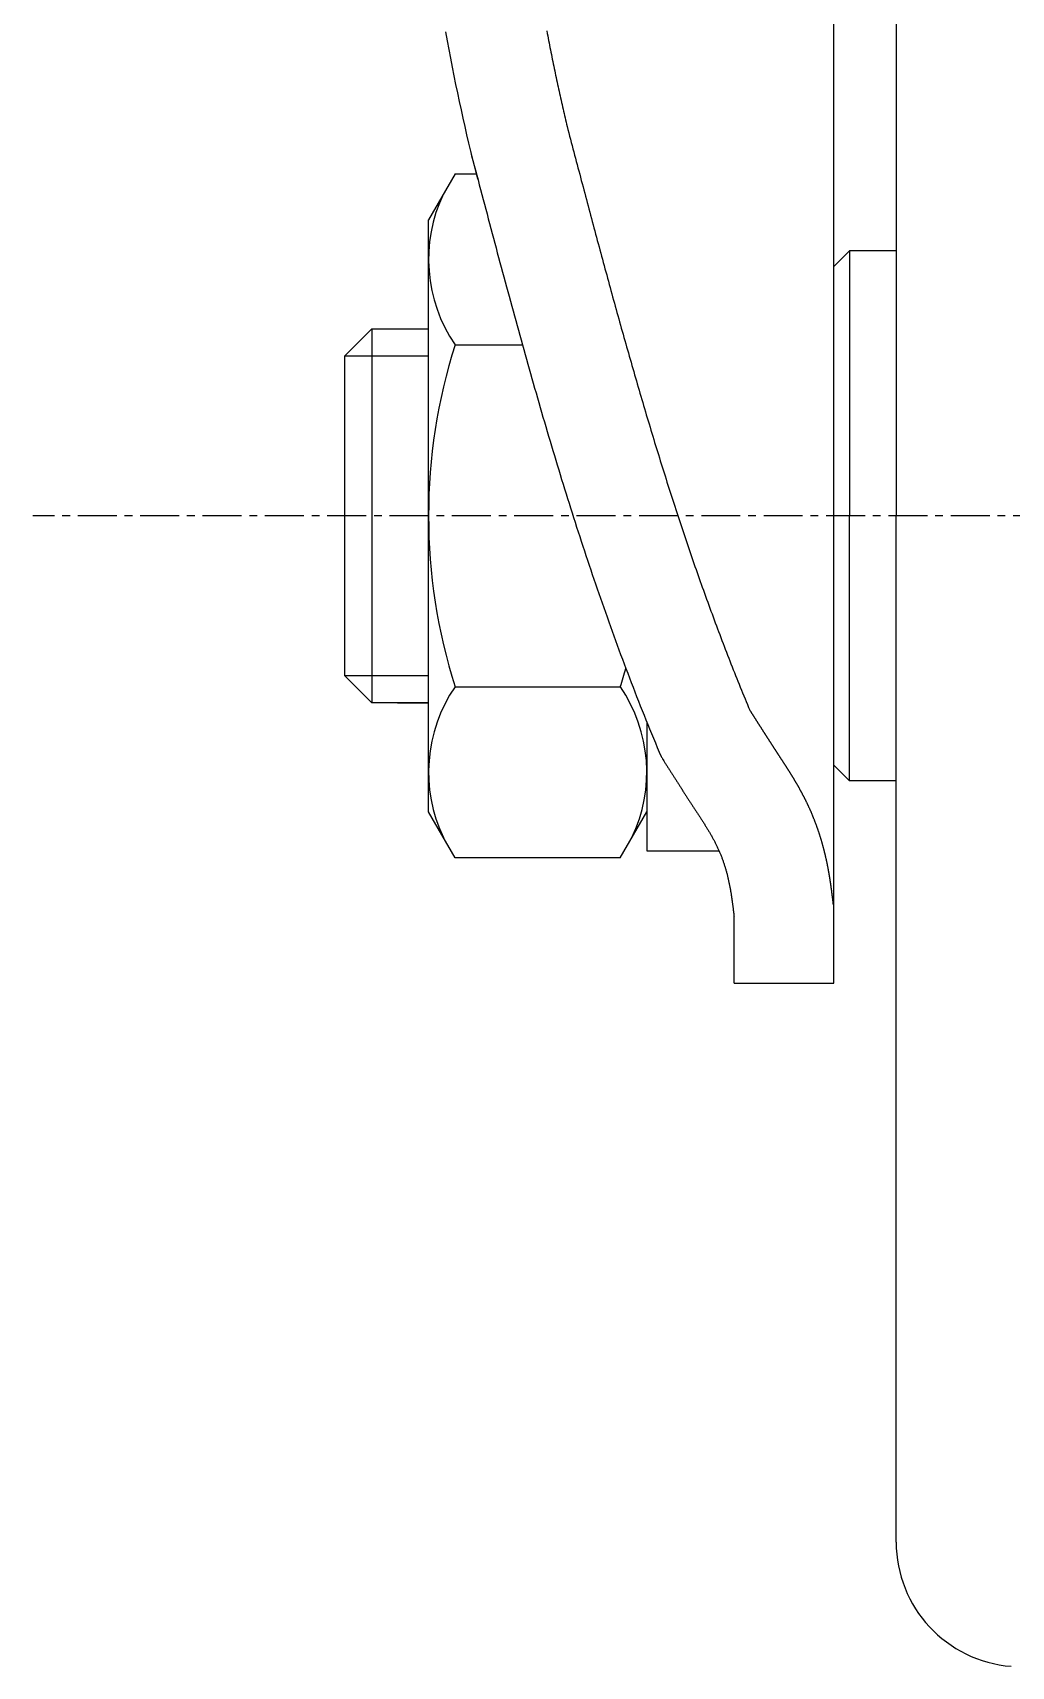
# Model space of a CAD drawing. Extents: x -71 to 282, y 76 to 354.
# Drawn here: x 13.5 to 44.9, y 238.5 to 290.9 of the extents above; entities that cross this region are included whole.
import ezdxf

# ---------------------------------------------------------------- set-up
doc = ezdxf.new("R2010")
doc.units = 0
doc.linetypes.add('CENTER', pattern=[2, 1.25, -0.25, 0.25, -0.25])
doc.layers.get('0').update_dxf_attribs({"linetype": 'CONTINUOUS'})
doc.layers.add('CENTER', color=1, linetype='CENTER')

msp = doc.modelspace()

# ---------------------------------------------------------------- linework, layer by layer
at = {"color": 7, "linetype": 'CONTINUOUS'}
for p, q in [((39.193, 260.381), (39.193, 339.681)), ((41.193, 308.306), (41.193, 275.381)), ((27.041, 286.351), (26.193, 284.881)), ((27.041, 286.351), (27.728, 286.351)), ((26.193, 265.881), (26.193, 284.881)), ((39.193, 283.381), (39.693, 283.881)), ((39.693, 283.881), (39.693, 275.381)), ((41.193, 283.881), (39.693, 283.881)), ((23.493, 280.506), (24.368, 281.381)), ((24.368, 281.381), (26.193, 281.381)), ((25.193, 281.381), (26.193, 281.381)), ((23.493, 280.506), (23.493, 270.256)), ((27.041, 280.866), (29.203, 280.866)), ((23.493, 279.631), (23.493, 275.381)), ((39.693, 266.881), (39.693, 275.381)), ((41.193, 242.456), (41.193, 275.381)), ((23.493, 270.256), (24.368, 269.381)), ((27.041, 269.896), (32.344, 269.896)), ((26.193, 269.381), (24.368, 269.381)), ((25.193, 269.381), (26.193, 269.381)), ((33.193, 268.766), (33.193, 264.631)), ((39.193, 267.381), (39.693, 266.881)), ((41.193, 266.881), (39.693, 266.881)), ((27.041, 264.411), (26.193, 265.881)), ((32.344, 264.411), (33.193, 265.881)), ((32.344, 264.411), (27.041, 264.411)), ((33.193, 264.631), (35.512, 264.631)), ((35.993, 260.381), (35.993, 262.521)), ((35.993, 260.381), (39.193, 260.381))]:
    msp.add_line(p, q, dxfattribs=at)
at = {"color": 3, "linetype": 'CONTINUOUS'}
for p, q in [((24.368, 281.381), (24.368, 269.381)), ((26.193, 280.506), (23.493, 280.506)), ((23.493, 270.256), (26.193, 270.256))]:
    msp.add_line(p, q, dxfattribs=at)
at = {"color": 7, "linetype": 'CONTINUOUS'}
msp.add_polyline3d([(26.735, 290.91, 0), (26.788, 290.624, 0), (26.841, 290.34, 0), (26.895, 290.058, 0), (26.949, 289.777, 0), (27.004, 289.499, 0), (27.06, 289.222, 0), (27.117, 288.947, 0), (27.175, 288.674, 0), (27.233, 288.403, 0), (27.292, 288.134, 0), (27.352, 287.868, 0), (27.413, 287.603, 0), (27.474, 287.34, 0), (27.536, 287.079, 0), (27.599, 286.821, 0), (27.663, 286.564, 0), (27.727, 286.31, 0), (27.759, 286.184, 0)], dxfattribs=at)
at = {"color": 7}
for points in [[(29.985, 290.935, 0), (29.999, 290.859, 0), (30.014, 290.783, 0), (30.028, 290.707, 0), (30.043, 290.631, 0), (30.058, 290.555, 0), (30.072, 290.48, 0), (30.087, 290.405, 0), (30.102, 290.329, 0), (30.117, 290.254, 0), (30.132, 290.179, 0), (30.147, 290.105, 0), (30.162, 290.03, 0), (30.177, 289.956, 0), (30.192, 289.882, 0), (30.207, 289.808, 0), (30.222, 289.734, 0), (30.238, 289.66, 0), (30.253, 289.586, 0), (30.268, 289.513, 0), (30.284, 289.44, 0), (30.299, 289.367, 0), (30.315, 289.294, 0), (30.331, 289.221, 0), (30.346, 289.148, 0), (30.362, 289.076, 0), (30.378, 289.004, 0), (30.393, 288.932, 0), (30.409, 288.86, 0), (30.425, 288.788, 0), (30.441, 288.716, 0), (30.457, 288.645, 0), (30.473, 288.574, 0), (30.489, 288.503, 0), (30.506, 288.432, 0), (30.522, 288.361, 0), (30.538, 288.291, 0), (30.555, 288.221, 0), (30.571, 288.15, 0), (30.587, 288.08, 0), (30.604, 288.011, 0), (30.62, 287.941, 0), (30.637, 287.872, 0)], [(30.637, 287.872, 0), (30.664, 287.77, 0), (30.691, 287.668, 0), (30.718, 287.566, 0), (30.744, 287.464, 0), (30.771, 287.362, 0), (30.798, 287.26, 0), (30.825, 287.158, 0), (30.852, 287.056, 0), (30.878, 286.954, 0), (30.905, 286.853, 0), (30.932, 286.751, 0), (30.959, 286.649, 0), (30.986, 286.547, 0), (31.013, 286.446, 0), (31.04, 286.344, 0), (31.066, 286.242, 0), (31.093, 286.141, 0), (31.12, 286.039, 0), (31.147, 285.938, 0), (31.174, 285.836, 0), (31.201, 285.735, 0), (31.228, 285.633, 0), (31.255, 285.532, 0), (31.282, 285.43, 0), (31.308, 285.329, 0), (31.335, 285.228, 0), (31.362, 285.126, 0), (31.389, 285.025, 0), (31.416, 284.924, 0), (31.443, 284.823, 0), (31.47, 284.721, 0), (31.497, 284.62, 0), (31.524, 284.519, 0), (31.552, 284.418, 0), (31.579, 284.317, 0), (31.606, 284.216, 0), (31.633, 284.115, 0), (31.66, 284.014, 0), (31.687, 283.913, 0), (31.715, 283.812, 0), (31.742, 283.711, 0), (31.769, 283.611, 0), (31.796, 283.51, 0), (31.823, 283.409, 0), (31.851, 283.308, 0), (31.878, 283.208, 0), (31.906, 283.107, 0), (31.933, 283.007, 0), (31.96, 282.906, 0), (31.988, 282.806, 0), (32.015, 282.705, 0), (32.043, 282.605, 0), (32.071, 282.504, 0), (32.098, 282.404, 0), (32.126, 282.304, 0), (32.153, 282.203, 0), (32.181, 282.103, 0), (32.209, 282.003, 0), (32.237, 281.903, 0), (32.264, 281.803, 0), (32.292, 281.702, 0), (32.32, 281.602, 0), (32.348, 281.502, 0), (32.376, 281.402, 0), (32.404, 281.303, 0), (32.432, 281.203, 0), (32.46, 281.103, 0), (32.488, 281.003, 0), (32.517, 280.903, 0), (32.545, 280.804, 0), (32.573, 280.704, 0), (32.601, 280.604, 0), (32.63, 280.505, 0), (32.658, 280.405, 0), (32.687, 280.306, 0), (32.715, 280.206, 0), (32.744, 280.107, 0), (32.772, 280.008, 0), (32.801, 279.908, 0), (32.83, 279.809, 0), (32.858, 279.71, 0), (32.887, 279.611, 0), (32.916, 279.511, 0), (32.945, 279.412, 0), (32.974, 279.313, 0), (33.003, 279.214, 0), (33.032, 279.115, 0), (33.061, 279.017, 0), (33.09, 278.918, 0), (33.12, 278.819, 0), (33.149, 278.72, 0), (33.178, 278.622, 0), (33.208, 278.523, 0), (33.237, 278.424, 0), (33.267, 278.326, 0), (33.296, 278.227, 0), (33.326, 278.129, 0), (33.356, 278.031, 0), (33.386, 277.932, 0), (33.415, 277.834, 0), (33.445, 277.736, 0), (33.475, 277.638, 0), (33.505, 277.539, 0), (33.536, 277.441, 0), (33.566, 277.343, 0), (33.596, 277.245, 0), (33.626, 277.147, 0), (33.657, 277.05, 0), (33.687, 276.952, 0), (33.718, 276.854, 0), (33.749, 276.756, 0), (33.779, 276.659, 0), (33.81, 276.561, 0), (33.841, 276.464, 0), (33.872, 276.366, 0), (33.903, 276.269, 0), (33.934, 276.171, 0), (33.965, 276.074, 0), (33.996, 275.977, 0), (34.028, 275.88, 0), (34.059, 275.783, 0), (34.091, 275.685, 0), (34.122, 275.588, 0), (34.154, 275.491, 0), (34.186, 275.395, 0), (34.218, 275.298, 0), (34.249, 275.201, 0), (34.281, 275.104, 0), (34.313, 275.008, 0), (34.346, 274.911, 0), (34.378, 274.814, 0), (34.41, 274.718, 0), (34.443, 274.622, 0), (34.475, 274.525, 0), (34.508, 274.429, 0), (34.541, 274.333, 0), (34.573, 274.237, 0), (34.606, 274.14, 0), (34.639, 274.044, 0), (34.672, 273.948, 0), (34.706, 273.852, 0), (34.739, 273.757, 0), (34.772, 273.661, 0), (34.806, 273.565, 0), (34.839, 273.469, 0), (34.873, 273.374, 0), (34.907, 273.278, 0), (34.94, 273.183, 0), (34.974, 273.087, 0), (35.008, 272.992, 0), (35.043, 272.897, 0), (35.077, 272.802, 0), (35.111, 272.706, 0), (35.146, 272.611, 0), (35.18, 272.516, 0), (35.215, 272.421, 0), (35.25, 272.326, 0), (35.285, 272.232, 0), (35.319, 272.137, 0), (35.355, 272.042, 0), (35.39, 271.948, 0), (35.425, 271.853, 0), (35.461, 271.759, 0), (35.496, 271.664, 0), (35.532, 271.57, 0), (35.567, 271.476, 0), (35.603, 271.381, 0), (35.639, 271.287, 0), (35.675, 271.193, 0), (35.711, 271.099, 0), (35.748, 271.005, 0), (35.784, 270.911, 0), (35.821, 270.818, 0), (35.857, 270.724, 0), (35.894, 270.63, 0), (35.931, 270.537, 0), (35.968, 270.443, 0), (36.005, 270.35, 0), (36.042, 270.256, 0), (36.08, 270.163, 0), (36.117, 270.07, 0), (36.155, 269.977, 0), (36.193, 269.884, 0), (36.23, 269.791, 0), (36.268, 269.698, 0), (36.306, 269.605, 0), (36.345, 269.512, 0), (36.383, 269.419, 0), (36.421, 269.327, 0), (36.46, 269.234, 0), (36.499, 269.142, 0)], [(27.533, 287.091, 0), (27.574, 286.935, 0), (27.615, 286.78, 0), (27.656, 286.624, 0), (27.697, 286.468, 0), (27.738, 286.312, 0), (27.779, 286.156, 0), (27.82, 286.001, 0), (27.862, 285.845, 0), (27.903, 285.689, 0), (27.944, 285.533, 0), (27.985, 285.378, 0), (28.026, 285.222, 0), (28.067, 285.066, 0), (28.109, 284.91, 0), (28.15, 284.755, 0), (28.191, 284.599, 0), (28.233, 284.443, 0), (28.274, 284.288, 0), (28.315, 284.132, 0), (28.357, 283.976, 0), (28.398, 283.821, 0), (28.44, 283.665, 0), (28.482, 283.51, 0), (28.523, 283.354, 0), (28.565, 283.199, 0), (28.607, 283.043, 0), (28.649, 282.888, 0), (28.691, 282.732, 0), (28.733, 282.577, 0), (28.775, 282.422, 0), (28.818, 282.266, 0), (28.86, 282.111, 0), (28.902, 281.956, 0), (28.945, 281.8, 0), (28.988, 281.645, 0), (29.03, 281.49, 0), (29.073, 281.335, 0), (29.116, 281.18, 0), (29.159, 281.025, 0), (29.202, 280.87, 0), (29.245, 280.715, 0), (29.288, 280.56, 0), (29.332, 280.405, 0), (29.375, 280.25, 0), (29.419, 280.095, 0), (29.463, 279.941, 0), (29.507, 279.786, 0), (29.551, 279.631, 0), (29.595, 279.477, 0), (29.639, 279.322, 0), (29.683, 279.168, 0), (29.728, 279.013, 0), (29.773, 278.859, 0), (29.818, 278.705, 0), (29.863, 278.55, 0), (29.908, 278.396, 0), (29.953, 278.242, 0), (29.998, 278.088, 0), (30.044, 277.934, 0), (30.09, 277.78, 0), (30.136, 277.626, 0), (30.182, 277.472, 0), (30.228, 277.318, 0), (30.274, 277.164, 0), (30.321, 277.011, 0), (30.367, 276.857, 0), (30.414, 276.704, 0), (30.462, 276.55, 0), (30.509, 276.397, 0), (30.556, 276.243, 0), (30.604, 276.09, 0), (30.652, 275.937, 0), (30.7, 275.784, 0), (30.748, 275.631, 0), (30.796, 275.478, 0), (30.845, 275.325, 0), (30.894, 275.172, 0), (30.943, 275.019, 0), (30.992, 274.867, 0), (31.041, 274.714, 0), (31.091, 274.562, 0), (31.141, 274.409, 0), (31.191, 274.257, 0), (31.241, 274.105, 0), (31.292, 273.953, 0), (31.343, 273.801, 0), (31.394, 273.649, 0), (31.445, 273.497, 0), (31.497, 273.345, 0), (31.548, 273.193, 0), (31.6, 273.042, 0), (31.652, 272.89, 0), (31.705, 272.739, 0), (31.758, 272.587, 0), (31.811, 272.436, 0), (31.864, 272.285, 0), (31.917, 272.134, 0), (31.971, 271.983, 0), (32.025, 271.832, 0), (32.079, 271.682, 0), (32.133, 271.531, 0), (32.188, 271.38, 0), (32.243, 271.23, 0), (32.299, 271.08, 0), (32.354, 270.929, 0), (32.41, 270.779, 0), (32.466, 270.629, 0), (32.523, 270.479, 0), (32.58, 270.33, 0), (32.636, 270.18, 0), (32.694, 270.03, 0), (32.752, 269.881, 0), (32.809, 269.732, 0), (32.868, 269.583, 0), (32.926, 269.433, 0), (32.985, 269.285, 0), (33.044, 269.136, 0), (33.104, 268.987, 0), (33.163, 268.838, 0), (33.223, 268.69, 0), (33.284, 268.541, 0), (33.345, 268.393, 0), (33.406, 268.245, 0), (33.467, 268.097, 0), (33.529, 267.949, 0), (33.591, 267.802, 0), (33.653, 267.654, 0)], [(36.499, 269.142, 0), (36.503, 269.135, 0), (36.508, 269.127, 0), (36.512, 269.12, 0), (36.517, 269.113, 0), (36.521, 269.106, 0), (36.526, 269.099, 0), (36.53, 269.092, 0), (36.535, 269.084, 0), (36.539, 269.077, 0), (36.544, 269.07, 0), (36.548, 269.063, 0), (36.553, 269.056, 0), (36.557, 269.049, 0), (36.562, 269.042, 0), (36.567, 269.035, 0), (36.571, 269.027, 0), (36.576, 269.02, 0), (36.58, 269.013, 0), (36.585, 269.006, 0), (36.589, 268.999, 0), (36.594, 268.992, 0), (36.598, 268.985, 0), (36.603, 268.977, 0), (36.607, 268.97, 0), (36.612, 268.963, 0), (36.616, 268.956, 0), (36.621, 268.949, 0), (36.625, 268.942, 0), (36.63, 268.935, 0), (36.634, 268.928, 0), (36.639, 268.921, 0), (36.643, 268.913, 0), (36.648, 268.906, 0), (36.652, 268.899, 0), (36.657, 268.892, 0), (36.661, 268.885, 0), (36.666, 268.878, 0), (36.67, 268.871, 0), (36.675, 268.864, 0), (36.679, 268.857, 0), (36.684, 268.849, 0), (36.688, 268.842, 0), (36.693, 268.835, 0), (36.697, 268.828, 0), (36.702, 268.821, 0), (36.706, 268.814, 0), (36.711, 268.807, 0), (36.715, 268.8, 0), (36.72, 268.793, 0), (36.724, 268.786, 0), (36.729, 268.779, 0), (36.733, 268.772, 0), (36.738, 268.764, 0), (36.742, 268.757, 0), (36.747, 268.75, 0), (36.751, 268.743, 0), (36.756, 268.736, 0), (36.76, 268.729, 0), (36.765, 268.722, 0), (36.769, 268.715, 0), (36.774, 268.708, 0), (36.778, 268.701, 0), (36.783, 268.694, 0), (36.787, 268.687, 0), (36.792, 268.68, 0), (36.796, 268.673, 0), (36.801, 268.665, 0), (36.805, 268.658, 0), (36.81, 268.651, 0), (36.814, 268.644, 0), (36.819, 268.637, 0), (36.823, 268.63, 0), (36.828, 268.623, 0), (36.832, 268.616, 0), (36.837, 268.609, 0), (36.841, 268.602, 0), (36.846, 268.595, 0), (36.85, 268.588, 0), (36.855, 268.581, 0), (36.859, 268.574, 0), (36.864, 268.567, 0), (36.868, 268.56, 0), (36.873, 268.553, 0), (36.877, 268.546, 0), (36.882, 268.539, 0), (36.886, 268.532, 0), (36.891, 268.525, 0), (36.895, 268.518, 0), (36.9, 268.511, 0), (36.904, 268.504, 0), (36.908, 268.497, 0), (36.913, 268.489, 0), (36.917, 268.482, 0), (36.922, 268.475, 0), (36.926, 268.468, 0), (36.931, 268.461, 0), (36.935, 268.454, 0), (36.94, 268.447, 0), (36.944, 268.44, 0), (36.949, 268.433, 0), (36.953, 268.426, 0), (36.958, 268.419, 0), (36.962, 268.412, 0), (36.967, 268.405, 0), (36.971, 268.398, 0), (36.976, 268.391, 0), (36.98, 268.384, 0), (36.985, 268.377, 0), (36.989, 268.37, 0), (36.994, 268.363, 0), (36.998, 268.356, 0), (37.003, 268.349, 0), (37.007, 268.342, 0), (37.012, 268.335, 0), (37.016, 268.328, 0), (37.02, 268.321, 0), (37.025, 268.314, 0), (37.029, 268.307, 0), (37.034, 268.3, 0), (37.038, 268.293, 0), (37.043, 268.287, 0), (37.047, 268.28, 0), (37.052, 268.273, 0), (37.056, 268.266, 0), (37.061, 268.259, 0), (37.065, 268.252, 0), (37.07, 268.245, 0), (37.074, 268.238, 0), (37.079, 268.231, 0), (37.083, 268.224, 0), (37.088, 268.217, 0), (37.092, 268.21, 0), (37.097, 268.203, 0), (37.101, 268.196, 0), (37.105, 268.189, 0), (37.11, 268.182, 0), (37.114, 268.175, 0), (37.119, 268.168, 0), (37.123, 268.161, 0), (37.128, 268.154, 0), (37.132, 268.147, 0), (37.137, 268.14, 0), (37.141, 268.133, 0), (37.146, 268.126, 0), (37.15, 268.119, 0), (37.155, 268.113, 0), (37.159, 268.106, 0), (37.164, 268.099, 0), (37.168, 268.092, 0), (37.173, 268.085, 0), (37.177, 268.078, 0), (37.181, 268.071, 0), (37.186, 268.064, 0), (37.19, 268.057, 0), (37.195, 268.05, 0), (37.199, 268.043, 0), (37.204, 268.036, 0), (37.208, 268.029, 0), (37.213, 268.022, 0), (37.217, 268.016, 0), (37.222, 268.009, 0), (37.226, 268.002, 0), (37.231, 267.995, 0), (37.235, 267.988, 0), (37.24, 267.981, 0), (37.244, 267.974, 0), (37.248, 267.967, 0), (37.253, 267.96, 0), (37.258, 267.953, 0), (37.262, 267.946, 0), (37.266, 267.94, 0), (37.271, 267.933, 0), (37.275, 267.926, 0), (37.28, 267.919, 0), (37.284, 267.912, 0), (37.289, 267.905, 0), (37.293, 267.898, 0), (37.298, 267.891, 0), (37.302, 267.884, 0), (37.307, 267.878, 0), (37.311, 267.871, 0), (37.316, 267.864, 0), (37.32, 267.857, 0), (37.325, 267.85, 0), (37.329, 267.843, 0), (37.334, 267.836, 0), (37.338, 267.829, 0), (37.342, 267.822, 0), (37.347, 267.816, 0), (37.351, 267.809, 0), (37.356, 267.802, 0), (37.36, 267.795, 0), (37.365, 267.788, 0), (37.369, 267.781, 0), (37.374, 267.774, 0), (37.378, 267.768, 0), (37.383, 267.761, 0), (37.387, 267.754, 0), (37.392, 267.747, 0), (37.396, 267.74, 0), (37.401, 267.733, 0), (37.405, 267.726, 0), (37.41, 267.72, 0), (37.414, 267.713, 0), (37.419, 267.706, 0), (37.423, 267.699, 0), (37.428, 267.692, 0), (37.432, 267.685, 0), (37.437, 267.678, 0), (37.441, 267.671, 0), (37.446, 267.664, 0), (37.451, 267.657, 0), (37.455, 267.65, 0), (37.46, 267.642, 0), (37.465, 267.635, 0), (37.469, 267.628, 0), (37.474, 267.621, 0), (37.479, 267.614, 0), (37.483, 267.606, 0), (37.488, 267.599, 0), (37.493, 267.592, 0), (37.498, 267.584, 0), (37.503, 267.577, 0), (37.508, 267.57, 0), (37.512, 267.562, 0), (37.517, 267.555, 0), (37.522, 267.547, 0), (37.527, 267.54, 0), (37.532, 267.532, 0), (37.537, 267.525, 0), (37.542, 267.517, 0), (37.547, 267.509, 0), (37.552, 267.502, 0), (37.557, 267.494, 0), (37.562, 267.486, 0), (37.567, 267.478, 0), (37.572, 267.471, 0), (37.577, 267.463, 0), (37.582, 267.455, 0), (37.587, 267.447, 0), (37.593, 267.439, 0), (37.598, 267.431, 0), (37.603, 267.423, 0), (37.608, 267.415, 0), (37.613, 267.407, 0), (37.619, 267.399, 0), (37.624, 267.391, 0), (37.629, 267.383, 0), (37.634, 267.375, 0), (37.64, 267.366, 0), (37.645, 267.358, 0), (37.65, 267.35, 0), (37.656, 267.342, 0), (37.661, 267.333, 0), (37.666, 267.325, 0), (37.672, 267.316, 0), (37.677, 267.308, 0), (37.683, 267.299, 0), (37.688, 267.291, 0), (37.694, 267.282, 0), (37.699, 267.274, 0), (37.705, 267.265, 0), (37.71, 267.256, 0), (37.716, 267.248, 0), (37.721, 267.239, 0), (37.727, 267.23, 0), (37.732, 267.221, 0), (37.738, 267.213, 0), (37.743, 267.204, 0), (37.749, 267.195, 0), (37.755, 267.186, 0), (37.76, 267.177, 0), (37.766, 267.168, 0), (37.772, 267.159, 0), (37.778, 267.15, 0), (37.783, 267.14, 0), (37.789, 267.131, 0), (37.795, 267.122, 0), (37.8, 267.113, 0), (37.806, 267.104, 0), (37.812, 267.094, 0), (37.818, 267.085, 0), (37.824, 267.076, 0), (37.829, 267.066, 0), (37.835, 267.057, 0), (37.841, 267.047, 0), (37.847, 267.038, 0), (37.853, 267.028, 0), (37.858, 267.019, 0), (37.864, 267.009, 0), (37.87, 266.999, 0), (37.876, 266.99, 0), (37.882, 266.98, 0), (37.888, 266.97, 0), (37.894, 266.96, 0), (37.9, 266.95, 0), (37.906, 266.941, 0), (37.912, 266.931, 0), (37.918, 266.921, 0), (37.924, 266.911, 0), (37.93, 266.901, 0), (37.936, 266.891, 0), (37.942, 266.88, 0), (37.948, 266.87, 0), (37.954, 266.86, 0), (37.96, 266.85, 0), (37.966, 266.84, 0), (37.972, 266.829, 0), (37.978, 266.819, 0), (37.984, 266.809, 0), (37.99, 266.798, 0), (37.996, 266.788, 0), (38.002, 266.777, 0), (38.008, 266.767, 0), (38.014, 266.756, 0), (38.02, 266.746, 0), (38.027, 266.735, 0), (38.033, 266.724, 0), (38.039, 266.713, 0), (38.045, 266.703, 0), (38.051, 266.692, 0), (38.057, 266.681, 0), (38.063, 266.67, 0), (38.069, 266.659, 0), (38.076, 266.648, 0), (38.082, 266.637, 0), (38.088, 266.626, 0), (38.094, 266.615, 0), (38.1, 266.604, 0), (38.106, 266.593, 0), (38.113, 266.582, 0), (38.119, 266.57, 0), (38.125, 266.559, 0), (38.131, 266.548, 0), (38.137, 266.536, 0), (38.144, 266.525, 0), (38.15, 266.513, 0), (38.156, 266.502, 0), (38.162, 266.49, 0), (38.168, 266.479, 0), (38.175, 266.467, 0), (38.181, 266.455, 0), (38.187, 266.444, 0), (38.193, 266.432, 0), (38.199, 266.42, 0), (38.206, 266.408, 0), (38.212, 266.396, 0), (38.218, 266.385, 0), (38.224, 266.373, 0), (38.23, 266.361, 0), (38.236, 266.349, 0), (38.243, 266.336, 0), (38.249, 266.324, 0), (38.255, 266.312, 0), (38.261, 266.3, 0), (38.267, 266.288, 0), (38.273, 266.275, 0), (38.28, 266.263, 0), (38.286, 266.251, 0), (38.292, 266.238, 0), (38.298, 266.226, 0), (38.304, 266.213, 0), (38.31, 266.2, 0), (38.317, 266.188, 0), (38.323, 266.175, 0), (38.329, 266.162, 0), (38.335, 266.15, 0), (38.341, 266.137, 0), (38.347, 266.124, 0), (38.353, 266.111, 0), (38.359, 266.098, 0), (38.365, 266.085, 0), (38.372, 266.072, 0), (38.378, 266.059, 0), (38.384, 266.046, 0), (38.39, 266.033, 0), (38.396, 266.02, 0), (38.402, 266.006, 0), (38.408, 265.993, 0), (38.414, 265.98, 0), (38.42, 265.966, 0), (38.426, 265.953, 0), (38.432, 265.94, 0), (38.438, 265.926, 0), (38.444, 265.913, 0), (38.45, 265.899, 0), (38.455, 265.886, 0), (38.461, 265.872, 0), (38.467, 265.858, 0), (38.473, 265.845, 0), (38.479, 265.831, 0), (38.484, 265.818, 0), (38.49, 265.804, 0), (38.496, 265.79, 0), (38.502, 265.777, 0), (38.507, 265.763, 0), (38.513, 265.749, 0), (38.519, 265.736, 0), (38.524, 265.722, 0), (38.529, 265.709, 0), (38.535, 265.695, 0), (38.541, 265.681, 0), (38.546, 265.668, 0), (38.551, 265.654, 0), (38.557, 265.641, 0), (38.562, 265.627, 0), (38.567, 265.614, 0), (38.572, 265.6, 0), (38.578, 265.587, 0), (38.583, 265.573, 0), (38.588, 265.56, 0), (38.593, 265.546, 0), (38.598, 265.533, 0), (38.603, 265.519, 0), (38.608, 265.506, 0), (38.613, 265.492, 0), (38.618, 265.479, 0), (38.623, 265.465, 0), (38.628, 265.452, 0), (38.633, 265.438, 0), (38.638, 265.425, 0), (38.642, 265.412, 0), (38.647, 265.398, 0), (38.652, 265.385, 0), (38.657, 265.371, 0), (38.661, 265.358, 0), (38.666, 265.345, 0), (38.671, 265.331, 0), (38.675, 265.318, 0), (38.68, 265.304, 0), (38.685, 265.291, 0), (38.689, 265.278, 0), (38.694, 265.264, 0), (38.698, 265.251, 0), (38.703, 265.238, 0), (38.707, 265.224, 0), (38.711, 265.211, 0), (38.716, 265.198, 0), (38.72, 265.184, 0), (38.724, 265.171, 0), (38.729, 265.158, 0), (38.733, 265.144, 0), (38.737, 265.131, 0), (38.741, 265.118, 0), (38.745, 265.105, 0), (38.749, 265.091, 0), (38.754, 265.078, 0), (38.758, 265.065, 0), (38.762, 265.052, 0), (38.766, 265.038, 0), (38.77, 265.025, 0), (38.774, 265.012, 0), (38.778, 264.999, 0), (38.782, 264.985, 0), (38.786, 264.972, 0), (38.789, 264.959, 0), (38.793, 264.946, 0), (38.797, 264.933, 0), (38.801, 264.92, 0), (38.805, 264.906, 0), (38.809, 264.893, 0), (38.812, 264.88, 0), (38.816, 264.867, 0), (38.82, 264.854, 0), (38.823, 264.841, 0), (38.827, 264.828, 0), (38.831, 264.815, 0), (38.834, 264.802, 0), (38.838, 264.788, 0), (38.841, 264.775, 0), (38.845, 264.762, 0), (38.848, 264.749, 0), (38.852, 264.736, 0), (38.855, 264.723, 0), (38.858, 264.71, 0), (38.862, 264.697, 0), (38.865, 264.684, 0), (38.869, 264.671, 0), (38.872, 264.658, 0), (38.875, 264.645, 0), (38.879, 264.632, 0), (38.882, 264.619, 0), (38.885, 264.606, 0), (38.888, 264.593, 0), (38.891, 264.58, 0), (38.895, 264.568, 0), (38.898, 264.555, 0), (38.901, 264.542, 0), (38.904, 264.529, 0), (38.907, 264.516, 0), (38.91, 264.503, 0), (38.913, 264.49, 0), (38.916, 264.477, 0), (38.919, 264.465, 0), (38.922, 264.452, 0), (38.925, 264.439, 0), (38.928, 264.426, 0), (38.931, 264.413, 0), (38.934, 264.401, 0), (38.936, 264.388, 0), (38.939, 264.375, 0), (38.942, 264.362, 0), (38.945, 264.35, 0), (38.948, 264.337, 0), (38.95, 264.324, 0), (38.953, 264.311, 0), (38.956, 264.299, 0), (38.958, 264.286, 0), (38.961, 264.274, 0), (38.964, 264.261, 0), (38.966, 264.249, 0), (38.969, 264.236, 0), (38.971, 264.224, 0), (38.974, 264.211, 0), (38.976, 264.199, 0), (38.979, 264.187, 0), (38.981, 264.174, 0), (38.984, 264.162, 0), (38.986, 264.15, 0), (38.989, 264.137, 0), (38.991, 264.125, 0), (38.993, 264.113, 0), (38.996, 264.101, 0), (38.998, 264.089, 0), (39, 264.077, 0), (39.003, 264.065, 0), (39.005, 264.053, 0), (39.007, 264.041, 0), (39.009, 264.029, 0), (39.012, 264.017, 0), (39.014, 264.005, 0), (39.016, 263.993, 0), (39.018, 263.981, 0), (39.02, 263.969, 0), (39.022, 263.957, 0), (39.025, 263.946, 0), (39.027, 263.934, 0), (39.029, 263.922, 0), (39.031, 263.911, 0), (39.033, 263.899, 0), (39.035, 263.887, 0), (39.037, 263.876, 0), (39.039, 263.864, 0), (39.041, 263.853, 0), (39.042, 263.841, 0), (39.044, 263.83, 0), (39.046, 263.818, 0), (39.048, 263.807, 0), (39.05, 263.796, 0), (39.052, 263.784, 0), (39.054, 263.773, 0), (39.056, 263.762, 0), (39.057, 263.75, 0), (39.059, 263.739, 0), (39.061, 263.728, 0), (39.063, 263.717, 0), (39.064, 263.706, 0), (39.066, 263.695, 0), (39.068, 263.684, 0), (39.07, 263.673, 0), (39.071, 263.662, 0), (39.073, 263.651, 0), (39.075, 263.64, 0), (39.076, 263.629, 0), (39.078, 263.618, 0), (39.079, 263.607, 0), (39.081, 263.596, 0), (39.083, 263.585, 0), (39.084, 263.575, 0), (39.086, 263.564, 0), (39.087, 263.553, 0), (39.089, 263.543, 0), (39.09, 263.532, 0), (39.092, 263.521, 0), (39.093, 263.511, 0), (39.095, 263.5, 0), (39.096, 263.49, 0), (39.098, 263.479, 0), (39.099, 263.469, 0), (39.101, 263.458, 0), (39.102, 263.448, 0), (39.103, 263.438, 0), (39.105, 263.427, 0), (39.106, 263.417, 0), (39.108, 263.407, 0), (39.109, 263.397, 0), (39.11, 263.386, 0), (39.112, 263.376, 0), (39.113, 263.366, 0), (39.114, 263.356, 0), (39.116, 263.346, 0), (39.117, 263.336, 0), (39.118, 263.326, 0), (39.12, 263.316, 0), (39.121, 263.306, 0), (39.122, 263.296, 0), (39.123, 263.286, 0), (39.125, 263.277, 0), (39.126, 263.267, 0), (39.127, 263.257, 0), (39.128, 263.247, 0), (39.13, 263.238, 0), (39.131, 263.228, 0), (39.132, 263.218, 0), (39.133, 263.209, 0), (39.134, 263.199, 0), (39.136, 263.189, 0), (39.137, 263.18, 0), (39.138, 263.17, 0), (39.139, 263.161, 0), (39.14, 263.152, 0), (39.141, 263.142, 0), (39.142, 263.133, 0), (39.144, 263.124, 0), (39.145, 263.114, 0), (39.146, 263.105, 0), (39.147, 263.096, 0), (39.148, 263.087, 0), (39.149, 263.077, 0), (39.15, 263.068, 0), (39.151, 263.059, 0), (39.152, 263.05, 0), (39.153, 263.041, 0), (39.154, 263.032, 0), (39.156, 263.023, 0), (39.157, 263.014, 0), (39.158, 263.005, 0), (39.159, 262.996, 0), (39.16, 262.988, 0), (39.161, 262.979, 0), (39.162, 262.97, 0), (39.163, 262.961, 0), (39.164, 262.953, 0), (39.165, 262.944, 0), (39.166, 262.935, 0), (39.167, 262.927, 0), (39.168, 262.918, 0), (39.169, 262.91, 0), (39.17, 262.901, 0)], [(33.653, 267.654, 0), (33.667, 267.632, 0), (33.681, 267.611, 0), (33.694, 267.589, 0), (33.708, 267.567, 0), (33.722, 267.546, 0), (33.735, 267.524, 0), (33.749, 267.503, 0), (33.763, 267.481, 0), (33.776, 267.459, 0), (33.79, 267.438, 0), (33.804, 267.416, 0), (33.818, 267.394, 0), (33.831, 267.373, 0), (33.845, 267.351, 0), (33.859, 267.329, 0), (33.872, 267.308, 0), (33.886, 267.286, 0), (33.9, 267.265, 0), (33.913, 267.243, 0), (33.927, 267.221, 0), (33.941, 267.2, 0), (33.955, 267.178, 0), (33.968, 267.156, 0), (33.982, 267.135, 0), (33.996, 267.113, 0), (34.01, 267.091, 0), (34.023, 267.07, 0), (34.037, 267.048, 0), (34.051, 267.027, 0), (34.065, 267.005, 0), (34.078, 266.983, 0), (34.092, 266.962, 0), (34.106, 266.94, 0), (34.12, 266.918, 0), (34.133, 266.897, 0), (34.147, 266.875, 0), (34.161, 266.854, 0), (34.175, 266.832, 0), (34.188, 266.81, 0), (34.202, 266.789, 0), (34.216, 266.767, 0), (34.23, 266.745, 0), (34.244, 266.724, 0), (34.258, 266.702, 0), (34.271, 266.681, 0), (34.285, 266.659, 0), (34.299, 266.637, 0), (34.313, 266.616, 0), (34.327, 266.594, 0), (34.34, 266.573, 0), (34.354, 266.551, 0), (34.368, 266.529, 0), (34.382, 266.508, 0), (34.396, 266.486, 0), (34.41, 266.465, 0), (34.424, 266.443, 0), (34.438, 266.421, 0), (34.452, 266.4, 0), (34.465, 266.378, 0), (34.479, 266.357, 0), (34.493, 266.335, 0), (34.507, 266.313, 0), (34.521, 266.292, 0), (34.535, 266.27, 0), (34.549, 266.249, 0), (34.563, 266.227, 0), (34.577, 266.206, 0), (34.591, 266.184, 0), (34.605, 266.162, 0), (34.619, 266.141, 0), (34.633, 266.119, 0), (34.647, 266.098, 0), (34.661, 266.076, 0), (34.675, 266.055, 0), (34.689, 266.033, 0), (34.703, 266.011, 0), (34.717, 265.99, 0), (34.731, 265.968, 0), (34.745, 265.947, 0), (34.759, 265.925, 0), (34.773, 265.904, 0), (34.788, 265.882, 0), (34.802, 265.861, 0), (34.816, 265.839, 0), (34.83, 265.817, 0), (34.844, 265.796, 0), (34.858, 265.774, 0), (34.872, 265.753, 0), (34.886, 265.731, 0), (34.9, 265.71, 0), (34.914, 265.688, 0), (34.928, 265.666, 0), (34.942, 265.645, 0), (34.956, 265.623, 0), (34.97, 265.601, 0), (34.984, 265.58, 0), (34.998, 265.558, 0), (35.012, 265.536, 0), (35.026, 265.515, 0), (35.039, 265.493, 0), (35.053, 265.471, 0), (35.067, 265.449, 0), (35.08, 265.427, 0), (35.094, 265.406, 0), (35.107, 265.384, 0), (35.121, 265.362, 0), (35.134, 265.34, 0), (35.148, 265.318, 0), (35.161, 265.296, 0), (35.174, 265.274, 0), (35.187, 265.252, 0), (35.2, 265.23, 0), (35.213, 265.208, 0), (35.226, 265.185, 0), (35.239, 265.163, 0), (35.252, 265.141, 0), (35.264, 265.119, 0), (35.277, 265.096, 0), (35.29, 265.074, 0), (35.302, 265.052, 0), (35.314, 265.029, 0), (35.327, 265.007, 0), (35.339, 264.984, 0), (35.351, 264.961, 0), (35.363, 264.939, 0), (35.375, 264.916, 0), (35.386, 264.893, 0), (35.398, 264.871, 0), (35.41, 264.848, 0), (35.421, 264.825, 0), (35.432, 264.802, 0), (35.444, 264.779, 0), (35.455, 264.756, 0), (35.465, 264.733, 0), (35.476, 264.709, 0), (35.487, 264.686, 0), (35.498, 264.663, 0), (35.508, 264.639, 0), (35.518, 264.616, 0), (35.528, 264.592, 0), (35.538, 264.569, 0), (35.548, 264.545, 0), (35.558, 264.521, 0), (35.568, 264.498, 0), (35.577, 264.474, 0), (35.586, 264.45, 0), (35.596, 264.426, 0), (35.605, 264.402, 0), (35.614, 264.378, 0), (35.622, 264.354, 0), (35.631, 264.33, 0), (35.64, 264.305, 0), (35.648, 264.281, 0), (35.656, 264.257, 0), (35.664, 264.232, 0), (35.672, 264.208, 0), (35.68, 264.183, 0), (35.688, 264.159, 0), (35.696, 264.134, 0), (35.703, 264.11, 0), (35.711, 264.085, 0), (35.718, 264.061, 0), (35.725, 264.036, 0), (35.733, 264.011, 0), (35.739, 263.986, 0), (35.746, 263.962, 0), (35.753, 263.937, 0), (35.76, 263.912, 0), (35.766, 263.887, 0), (35.773, 263.862, 0), (35.779, 263.837, 0), (35.785, 263.812, 0), (35.791, 263.787, 0), (35.797, 263.762, 0), (35.803, 263.737, 0), (35.808, 263.712, 0), (35.814, 263.687, 0), (35.819, 263.662, 0), (35.825, 263.637, 0), (35.83, 263.612, 0), (35.835, 263.586, 0), (35.84, 263.561, 0), (35.846, 263.536, 0), (35.85, 263.511, 0), (35.855, 263.486, 0), (35.86, 263.461, 0), (35.864, 263.435, 0), (35.869, 263.41, 0), (35.873, 263.385, 0), (35.878, 263.359, 0), (35.882, 263.334, 0), (35.886, 263.309, 0), (35.891, 263.284, 0), (35.895, 263.258, 0), (35.899, 263.233, 0), (35.903, 263.208, 0), (35.907, 263.182, 0), (35.91, 263.157, 0), (35.914, 263.131, 0), (35.918, 263.106, 0), (35.921, 263.081, 0), (35.925, 263.055, 0), (35.928, 263.03, 0), (35.932, 263.004, 0), (35.935, 262.979, 0), (35.939, 262.954, 0), (35.942, 262.928, 0), (35.946, 262.903, 0), (35.949, 262.877, 0), (35.952, 262.852, 0), (35.955, 262.826, 0), (35.959, 262.801, 0), (35.962, 262.775, 0), (35.965, 262.75, 0), (35.968, 262.724, 0), (35.971, 262.699, 0), (35.974, 262.674, 0), (35.977, 262.648, 0), (35.98, 262.623, 0), (35.984, 262.597, 0), (35.987, 262.572, 0), (35.99, 262.546, 0), (35.993, 262.521, 0)]]:
    msp.add_polyline3d(points, dxfattribs=at)
at = {"color": 7, "linetype": 'CONTINUOUS'}
for centre, radius, start, end in [((31.049, 283.608), 4.856, 154.3842, 214.3842), ((44.344, 275.381), 18.151, 162.412, 197.588), ((15.041, 275.381), 18.151, 342.412, 344.3548), ((31.049, 267.154), 4.856, 145.6158, 205.6158), ((28.337, 267.154), 4.856, 334.3842, 34.3842), ((45.193, 242.456), 4, 180, 265.6108)]:
    msp.add_arc(centre, radius, start, end, dxfattribs=at)
at = {"layer": 'CENTER', "color": 1, "linetype": 'CENTER'}
msp.add_line((98.193, 275.381), (13.493, 275.381), dxfattribs=at)

doc.saveas('drawing.dxf')
